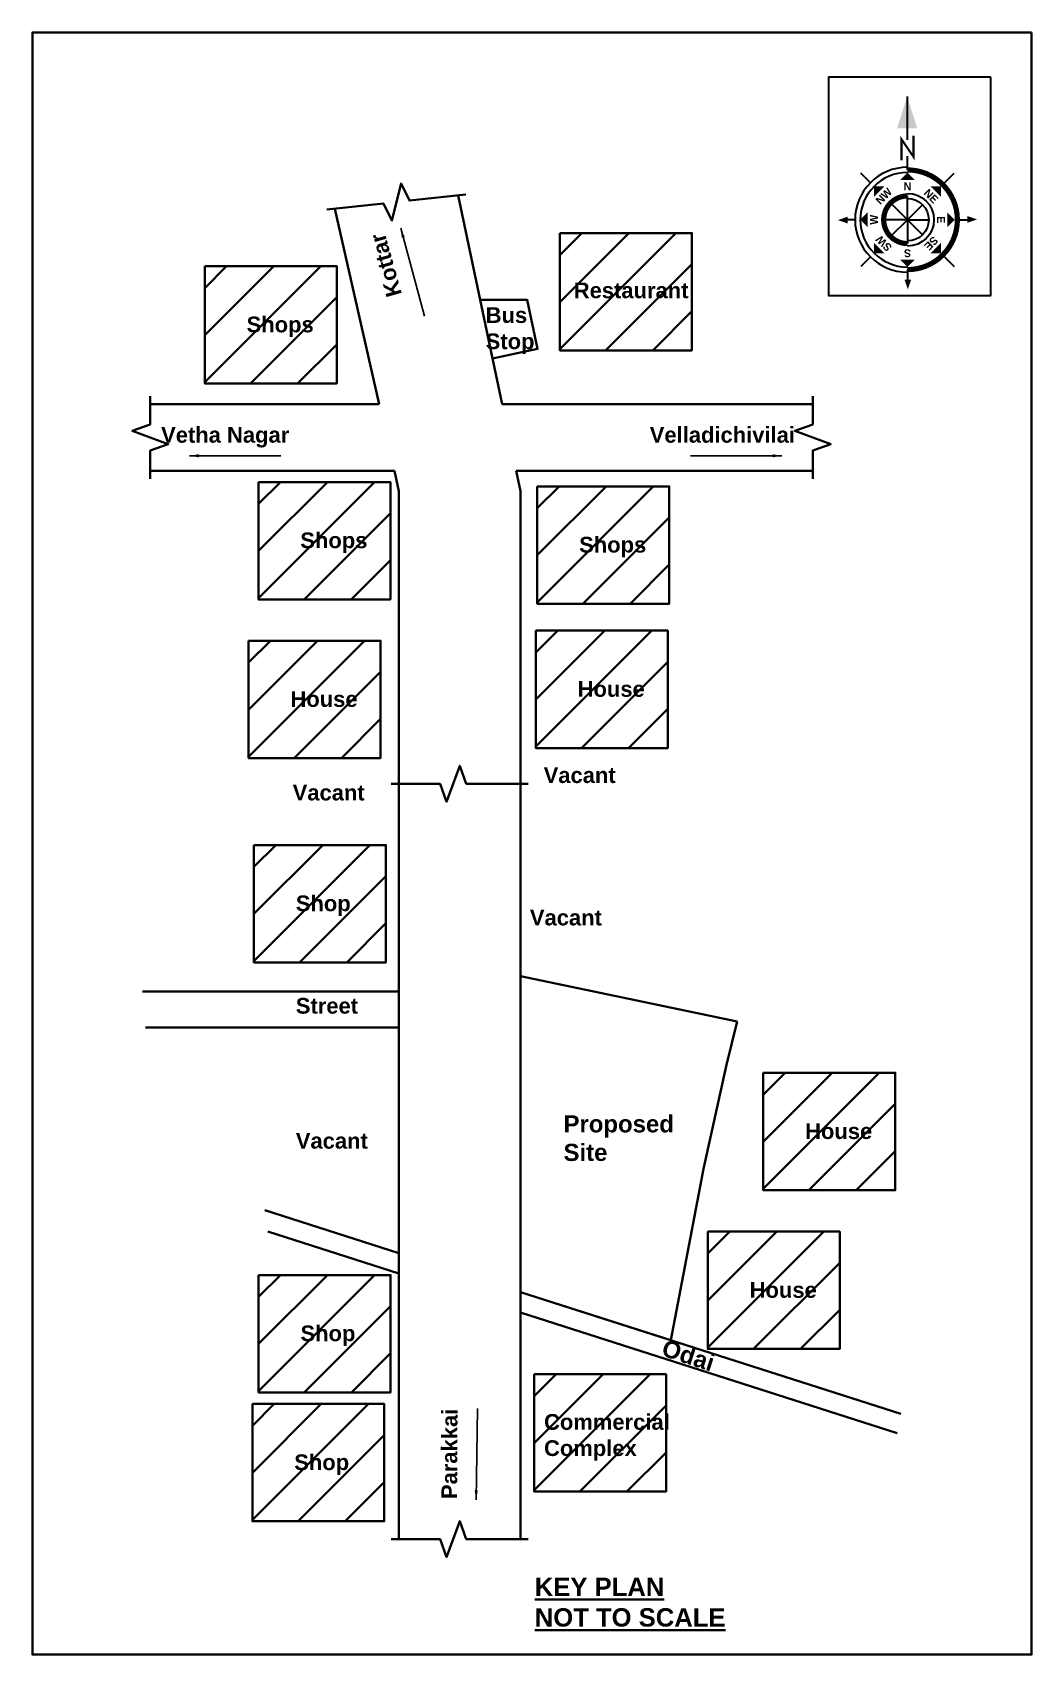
# Model space of a CAD drawing. Header units: metres. Extents: x 915 to 5569, y -1565 to 175.
# Drawn here: x 5521.53 to 5540.59, y -1480.12 to -1449.15 of the extents above; entities that cross this region are included whole.
import ezdxf
from ezdxf.enums import TextEntityAlignment as Align

# ---------------------------------------------------------------- set-up
doc = ezdxf.new("R2010")
doc.units = ezdxf.units.M
doc.header["$MEASUREMENT"] = 0
doc.layers.add('LOCATION_PLAN', color=7, linetype='Continuous', lineweight=0)
doc.styles.get("Standard").update_dxf_attribs({"font": 'times.ttf'})
doc.styles.add('STYLE11', font='bold')
doc.dimstyles.new('Copy of Standard', dxfattribs={"dimtxt": 0.25, "dimasz": 0.18, "dimexe": 0.1, "dimexo": 0.5, "dimgap": 0.09, "dimtad": 0, "dimtih": 1, "dimtoh": 1, "dimzin": 0, "dimdsep": 46, "dimtxsty": 'Standard', "dimblk": 'ARCHTICK', "dimcen": 0.09, "dimadec": 0, "dimazin": 0, "dimtfac": 1, "dimtofl": 0, "dimtmove": 0, "dimatfit": 3, "dimfxl": 0, "dimtolj": 1, "dimtzin": 0, "dimarcsym": 0})

# ---------------------------------------------------------------- blocks, each defined once
blk = doc.blocks.new('_ArchTick')
at = {"color": 0, "linetype": 'ByBlock', "const_width": 0.15}
blk.add_lwpolyline([(-0.5, -0.5), (0.5, 0.5)], dxfattribs=at)

msp = doc.modelspace()

# ---------------------------------------------------------------- hatches: boundary and pattern name
at = {"lineweight": 35}
h = msp.add_hatch(dxfattribs=at)
h.set_pattern_fill('ANSI31', color=256, scale=0.2)
h.set_pattern_definition([(45, (-21.88485, -3532.4198), (-0.449012806, 0.449012806), [])])
h.paths.add_polyline_path([(5534.1104, -1455.22529), (5534.1104, -1452.98544), (5531.59238, -1452.98544), (5531.59238, -1455.22529)])
h.paths.add_polyline_path([(5532.28626, -1454.4122), (5533.71709, -1454.4122), (5533.71709, -1453.79398), (5532.28626, -1453.79398)], flags=24)
h = msp.add_hatch(dxfattribs=at)
h.set_pattern_fill('ANSI31', color=256, scale=0.2)
h.set_pattern_definition([(45, (-28.6631, -3533.04976), (-0.449012806, 0.449012806), [])])
h.paths.add_polyline_path([(5527.33215, -1455.85524), (5527.33215, -1453.61538), (5524.81414, -1453.61538), (5524.81414, -1455.85524)])
h.paths.add_polyline_path([(5525.50801, -1455.04215), (5526.93884, -1455.04215), (5526.93884, -1454.42393), (5525.50801, -1454.42393)], flags=24)
h = msp.add_hatch(dxfattribs=at)
h.set_pattern_fill('ANSI31', color=256, scale=0.2)
h.set_pattern_definition([(45, (-27.63805, -3537.16987), (-0.449012806, 0.449012806), [])])
h.paths.add_polyline_path([(5528.35719, -1459.97535), (5528.35719, -1457.73549), (5525.83917, -1457.73549), (5525.83917, -1459.97535)])
h.paths.add_polyline_path([(5526.53305, -1459.16225), (5527.96388, -1459.16225), (5527.96388, -1458.54404), (5526.53305, -1458.54404)], flags=24)
h = msp.add_hatch(dxfattribs=at)
h.set_pattern_fill('ANSI31', color=256, scale=0.2)
h.set_pattern_definition([(45, (-22.318, -3537.2532), (-0.449012806, 0.449012806), [])])
h.paths.add_polyline_path([(5533.67727, -1460.05867), (5533.67727, -1457.81881), (5531.15925, -1457.81881), (5531.15925, -1460.05867)])
h.paths.add_polyline_path([(5531.85313, -1459.24557), (5533.28396, -1459.24557), (5533.28396, -1458.62736), (5531.85313, -1458.62736)], flags=24)
h = msp.add_hatch(dxfattribs=at)
h.set_pattern_fill('ANSI31', color=256, scale=0.2)
h.set_pattern_definition([(45, (-27.8261, -3540.1998), (-0.449012806, 0.449012806), [])])
h.paths.add_polyline_path([(5528.16917, -1463.00528), (5528.16917, -1460.76542), (5525.65116, -1460.76542), (5525.65116, -1463.00528)])
h.paths.add_polyline_path([(5526.34503, -1462.19218), (5527.77586, -1462.19218), (5527.77586, -1461.57397), (5526.34503, -1461.57397)], flags=24)
h = msp.add_hatch(dxfattribs=at)
h.set_pattern_fill('ANSI31', color=256, scale=0.2)
h.set_pattern_definition([(45, (-22.34635, -3540.0074), (-0.449012806, 0.449012806), [])])
h.paths.add_polyline_path([(5533.6489, -1462.81291), (5533.6489, -1460.57305), (5531.13088, -1460.57305), (5531.13088, -1462.81291)])
h.paths.add_polyline_path([(5531.82476, -1461.99981), (5533.25559, -1461.99981), (5533.25559, -1461.3816), (5531.82476, -1461.3816)], flags=24)
h = msp.add_hatch(dxfattribs=at)
h.set_pattern_fill('ANSI31', color=256, scale=0.2)
h.set_pattern_definition([(45, (-27.7244, -3544.0995), (-0.449012806, 0.449012806), [])])
h.paths.add_polyline_path([(5528.27084, -1466.90499), (5528.27084, -1464.66513), (5525.75283, -1464.66513), (5525.75283, -1466.90499)])
h.paths.add_polyline_path([(5526.4467, -1466.09189), (5527.87754, -1466.09189), (5527.87754, -1465.47368), (5526.4467, -1465.47368)], flags=24)
h = msp.add_hatch(dxfattribs=at)
h.set_pattern_fill('ANSI31', color=256, scale=0.2)
h.set_pattern_definition([(45, (-18.0059, -3548.4477), (-0.449012806, 0.449012806), [])])
h.paths.add_polyline_path([(5537.98933, -1471.25319), (5537.98933, -1469.01333), (5535.47131, -1469.01333), (5535.47131, -1471.25319)])
h.paths.add_polyline_path([(5536.16519, -1470.44009), (5537.59602, -1470.44009), (5537.59602, -1469.82188), (5536.16519, -1469.82188)], flags=24)
h = msp.add_hatch(dxfattribs=at)
h.set_pattern_fill('ANSI31', color=256, scale=0.2)
h.set_pattern_definition([(45, (-19.0642, -3551.4791), (-0.449012806, 0.449012806), [])])
h.paths.add_polyline_path([(5536.93107, -1474.28457), (5536.93107, -1472.04471), (5534.41305, -1472.04471), (5534.41305, -1474.28457)])
h.paths.add_polyline_path([(5535.10692, -1473.47148), (5536.53776, -1473.47148), (5536.53776, -1472.85326), (5535.10692, -1472.85326)], flags=24)
h = msp.add_hatch(dxfattribs=at)
h.set_pattern_fill('ANSI31', color=256, scale=0.2)
h.set_pattern_definition([(45, (-27.635, -3552.30706), (-0.449012806, 0.449012806), [])])
h.paths.add_polyline_path([(5528.36028, -1475.11254), (5528.36028, -1472.87268), (5525.84226, -1472.87268), (5525.84226, -1475.11254)])
h.paths.add_polyline_path([(5526.53614, -1474.29945), (5527.96697, -1474.29945), (5527.96697, -1473.68123), (5526.53614, -1473.68123)], flags=24)
h = msp.add_hatch(dxfattribs=at)
h.set_pattern_fill('ANSI31', color=256, scale=0.2)
h.set_pattern_definition([(45, (-22.3766, -3554.202), (-0.449012806, 0.449012806), [])])
h.paths.add_polyline_path([(5533.61864, -1477.00748), (5533.61864, -1474.76762), (5531.10062, -1474.76762), (5531.10062, -1477.00748)])
h.paths.add_polyline_path([(5531.7945, -1476.19438), (5533.22533, -1476.19438), (5533.22533, -1475.57617), (5531.7945, -1475.57617)], flags=24)
h = msp.add_hatch(dxfattribs=at)
h.set_pattern_fill('ANSI31', color=256, scale=0.2)
h.set_pattern_definition([(45, (-27.7544, -3554.7678), (-0.449012806, 0.449012806), [])])
h.paths.add_polyline_path([(5528.24088, -1477.57328), (5528.24088, -1475.33343), (5525.72286, -1475.33343), (5525.72286, -1477.57328)])
h.paths.add_polyline_path([(5526.41674, -1476.76019), (5527.84757, -1476.76019), (5527.84757, -1476.14198), (5526.41674, -1476.14198)], flags=24)

# ---------------------------------------------------------------- linework, layer by layer
at = {"lineweight": 30}
for p, q in [((5538.22426, -1451.20662), (5538.22426, -1450.37492)), ((5538.22426, -1451.77825), (5538.22426, -1451.51376)), ((5537.51623, -1452.02182), (5537.33523, -1451.84082)), ((5538.89714, -1452.05697), (5539.11329, -1451.84082)), ((5538.22426, -1452.72985), (5537.90289, -1452.40848)), ((5538.22426, -1452.72985), (5538.22426, -1452.27537)), ((5538.22426, -1452.72985), (5538.51047, -1452.44363)), ((5537.22295, -1452.72985), (5537.07603, -1452.72985)), ((5538.22426, -1452.72985), (5537.76978, -1452.72985)), ((5538.22426, -1452.72985), (5537.90289, -1453.05121)), ((5538.22426, -1452.72985), (5538.62903, -1452.72985)), ((5538.22426, -1452.72985), (5538.51047, -1453.01606)), ((5538.22426, -1452.72985), (5538.22426, -1453.18433)), ((5539.17586, -1452.72985), (5539.37249, -1452.72985)), ((5538.89714, -1453.40273), (5539.11329, -1453.61888)), ((5537.51623, -1453.43788), (5537.33523, -1453.61888)), ((5538.22426, -1453.68145), (5538.22426, -1453.87808))]:
    msp.add_line(p, q, dxfattribs=at)
at = {"linetype": 'ByBlock', "lineweight": 35}
for p, q in [((5530.48857, -1456.24911), (5529.64858, -1452.26541)), ((5528.14359, -1456.24911), (5527.29649, -1452.51813)), ((5528.14359, -1456.24911), (5523.77549, -1456.24911)), ((5536.41638, -1456.24911), (5530.48857, -1456.24911)), ((5528.43306, -1457.52406), (5523.77549, -1457.52406)), ((5528.52008, -1457.90733), (5528.43306, -1457.52406)), ((5530.83822, -1457.90733), (5530.7574, -1457.52406)), ((5536.41638, -1457.52406), (5530.7574, -1457.52406)), ((5528.52008, -1477.91459), (5528.52008, -1457.90733)), ((5530.83822, -1477.91459), (5530.83822, -1457.90733)), ((5528.52008, -1467.462), (5523.62567, -1467.462)), ((5528.52008, -1468.14815), (5523.68273, -1468.14815)), ((5525.95848, -1471.63335), (5528.52008, -1472.45453)), ((5526.01756, -1472.04398), (5528.52008, -1472.84622)), ((5530.83822, -1473.19766), (5538.09981, -1475.52552)), ((5530.83822, -1473.58935), (5538.02881, -1475.89445))]:
    msp.add_line(p, q, dxfattribs=at)
at = {"linetype": 'Continuous', "lineweight": 30}
msp.add_lwpolyline([(5539.81268, -1450.00833), (5536.7192, -1450.00833), (5536.7192, -1454.1745), (5539.81268, -1454.1745)], close=True, dxfattribs=at)
at = {"lineweight": 30, "const_width": 0.03977}
msp.add_lwpolyline([(5538.10924, -1451.59583), (5538.10924, -1451.19205), (5538.33914, -1451.53075), (5538.33914, -1451.12756)], dxfattribs=at)
at = {"lineweight": 30}
for points in [[(5538.22426, -1451.72854, 1), (5538.22426, -1453.73116, 1)], [(5538.22426, -1451.82796, 1), (5538.22426, -1453.63173, 1)], [(5538.22426, -1452.22566, -1), (5538.22426, -1453.23404, -1)], [(5538.22426, -1452.32508, -1), (5538.22426, -1453.13462, -1)]]:
    msp.add_lwpolyline(points, format="xyb", dxfattribs=at)
at = {"lineweight": 30, "const_width": 0.09942}
for points in [[(5538.22426, -1451.77825, -1), (5538.22426, -1453.68145, 1)], [(5538.22426, -1452.27537, 1), (5538.22426, -1453.18433, 1)]]:
    msp.add_lwpolyline(points, format="xyb", dxfattribs=at)
at = {"linetype": 'Continuous', "lineweight": 35}
for points in [[(5527.14735, -1452.53416), (5528.22396, -1452.41848), (5528.38494, -1452.74659), (5528.56013, -1452.03695), (5528.7211, -1452.36506), (5529.79772, -1452.24939)], [(5523.77549, -1456.09911), (5523.77549, -1456.63658), (5523.43205, -1456.76158), (5524.11892, -1457.01158), (5523.77549, -1457.13658), (5523.77549, -1457.67406)], [(5536.41638, -1456.09911), (5536.41638, -1456.63658), (5536.07294, -1456.76158), (5536.75981, -1457.01158), (5536.41638, -1457.13658), (5536.41638, -1457.67406)], [(5528.37008, -1463.49671), (5529.30548, -1463.49671), (5529.43048, -1463.84015), (5529.68048, -1463.15328), (5529.80548, -1463.49671), (5530.98822, -1463.49671)], [(5528.37008, -1477.91459), (5529.30548, -1477.91459), (5529.43048, -1478.25803), (5529.68048, -1477.57116), (5529.80548, -1477.91459), (5530.98822, -1477.91459)]]:
    msp.add_lwpolyline(points, dxfattribs=at)
at = {"lineweight": 35}
for points in [[(5531.59238, -1452.98544), (5534.1104, -1452.98544), (5534.1104, -1455.22529), (5531.59238, -1455.22529)], [(5524.81414, -1453.61538), (5527.33215, -1453.61538), (5527.33215, -1455.85524), (5524.81414, -1455.85524)], [(5525.83917, -1457.73549), (5528.35719, -1457.73549), (5528.35719, -1459.97535), (5525.83917, -1459.97535)], [(5531.15925, -1457.81881), (5533.67727, -1457.81881), (5533.67727, -1460.05867), (5531.15925, -1460.05867)], [(5525.65116, -1460.76542), (5528.16917, -1460.76542), (5528.16917, -1463.00528), (5525.65116, -1463.00528)], [(5531.13088, -1460.57305), (5533.6489, -1460.57305), (5533.6489, -1462.81291), (5531.13088, -1462.81291)], [(5525.75283, -1464.66513), (5528.27084, -1464.66513), (5528.27084, -1466.90499), (5525.75283, -1466.90499)], [(5534.97728, -1468.03442), (5534.7681, -1468.85871), (5534.33479, -1470.84817), (5534.29097, -1471.04935), (5534.00019, -1472.58372), (5533.7094, -1474.11808), (5530.83822, -1473.19766), (5530.83822, -1467.16743)], [(5535.47131, -1469.01333), (5537.98933, -1469.01333), (5537.98933, -1471.25319), (5535.47131, -1471.25319)], [(5534.41305, -1472.04471), (5536.93107, -1472.04471), (5536.93107, -1474.28457), (5534.41305, -1474.28457)], [(5525.84226, -1472.87268), (5528.36028, -1472.87268), (5528.36028, -1475.11254), (5525.84226, -1475.11254)], [(5531.10062, -1474.76762), (5533.61864, -1474.76762), (5533.61864, -1477.00748), (5531.10062, -1477.00748)], [(5525.72286, -1475.33343), (5528.24088, -1475.33343), (5528.24088, -1477.57328), (5525.72286, -1477.57328)]]:
    msp.add_lwpolyline(points, close=True, dxfattribs=at)
at = {"linetype": 'ByBlock', "lineweight": 35}
msp.add_lwpolyline([(5530.06857, -1454.25726), (5530.96468, -1454.25726), (5531.16425, -1455.19661), (5530.30485, -1455.37783)], close=True, dxfattribs=at)
at = {"lineweight": 30}
for points in [[(5538.0254, -1450.98761), (5538.21784, -1450.37529), (5538.41029, -1450.98761)], [(5538.22426, -1451.82796), (5538.08365, -1451.96857), (5538.36486, -1451.96857)], [(5537.58653, -1452.09212), (5537.58653, -1452.29097), (5537.78538, -1452.09212)], [(5538.86199, -1452.09212), (5538.66314, -1452.09212), (5538.86199, -1452.29097)], [(5537.08159, -1452.80041), (5536.89684, -1452.73626), (5537.08159, -1452.67212)], [(5537.32237, -1452.72985), (5537.46298, -1452.87045), (5537.46298, -1452.58924)], [(5539.12614, -1452.72985), (5538.98554, -1452.58924), (5538.98554, -1452.87045)], [(5539.36693, -1452.65929), (5539.55168, -1452.72343), (5539.36693, -1452.78758)], [(5537.58653, -1453.36758), (5537.78538, -1453.36758), (5537.58653, -1453.16873)], [(5538.86199, -1453.36758), (5538.86199, -1453.16873), (5538.66314, -1453.36758)], [(5538.22426, -1453.63173), (5538.36486, -1453.49113), (5538.08365, -1453.49113)], [(5538.29482, -1453.87252), (5538.23067, -1454.05726), (5538.16653, -1453.87252)]]:
    msp.add_solid(points, dxfattribs=at)
at = {"layer": 'LOCATION_PLAN', "lineweight": 35}
msp.add_lwpolyline([(5540.59135, -1449.15427), (5540.59135, -1480.11735), (5521.52718, -1480.11735), (5521.52718, -1449.15427)], close=True, dxfattribs=at)

# ---------------------------------------------------------------- texts
at = {"lineweight": 30, "style": 'STYLE11'}
for s, height, rotation, p in [('NW', 0.150108, 45, (5537.77249, -1452.27808)), ('NE', 0.150108, 315, (5538.67603, -1452.27808)), ('W', 0.15011, 90, (5537.58536, -1452.72985)), ('E', 0.15011, 270, (5538.86316, -1452.72985)), ('SW', 0.150108, 135, (5537.77249, -1453.18162)), ('SE', 0.150108, 225, (5538.67603, -1453.18162)), ('S', 0.15011, 180, (5538.22426, -1453.36875))]:
    msp.add_text(s, height=height, rotation=rotation, dxfattribs=at).set_placement(p, align=Align.MIDDLE)
msp.add_text('N', height=0.15011, dxfattribs=at).set_placement((5538.22426, -1452.09095), align=Align.MIDDLE)
at = {"lineweight": 35, "attachment_point": 1}
for s, width, gutter_width, heights, insert, char_height, rotation in [('{\\fArial|b1|i0|c0|p34;Kottar}', 5.5890103, 0.625, [2.70573], (5528.28984, -1454.2319), 0.3, 105.583804), ('{\\fArial|b1|i0|c0|p34;Odai}', 6.0880484, 0.68081, [2.94732], (5533.61051, -1474.09227), 0.3267868, 341.921494), ('{\\fArial|b1|i0|c0|p34;Parakkai}', 5.5890103, 0.625, [2.70573], (5529.33029, -1477.14766), 0.3, 89.725209)]:
    msp.add_mtext_dynamic_manual_height_columns(s, width=width, gutter_width=gutter_width, heights=heights, dxfattribs=dict(at, insert=insert, char_height=char_height, rotation=rotation))
for s, width, gutter_width, heights, insert, char_height in [('{\\fArial|b1|i0|c0|p34;Restaurant}', 5.5890103, 0.625, [2.70573], (5531.85627, -1453.92739), 0.3), ('{\\fArial|b1|i0|c0|p34;Shops}', 5.5890103, 0.625, [2.70573], (5525.61371, -1454.57833), 0.3), ('{\\fArial|b1|i0|c0|p34;Bus \\PStop}', 5.5890103, 0.625, [2.70573], (5530.17572, -1454.39969), 0.3), ('{\\fArial|b1|i0|c0|p34;Vetha Nagar}', 5.5890103, 0.625, [2.70573], (5523.9817, -1456.68533), 0.3), ('{\\fArial|b1|i0|c0|p34;Velladichivilai}', 5.5890103, 0.625, [2.70573], (5533.30583, -1456.68533), 0.3), ('{\\fArial|b1|i0|c0|p34;Shops}', 5.5890103, 0.625, [2.70573], (5526.63875, -1458.69844), 0.3), ('{\\fArial|b1|i0|c0|p34;Shops}', 5.5890103, 0.625, [2.70573], (5531.95882, -1458.78176), 0.3), ('{\\fArial|b1|i0|c0|p34;House}', 5.5890103, 0.625, [2.70573], (5526.45073, -1461.72837), 0.3), ('{\\fArial|b1|i0|c0|p34;House}', 5.5890103, 0.625, [2.70573], (5531.93045, -1461.536), 0.3), ('{\\fArial|b1|i0|c0|p34;Vacant}', 5.5890103, 0.625, [2.70573], (5531.28196, -1463.18152), 0.3), ('{\\fArial|b1|i0|c0|p34;Vacant}', 5.5890103, 0.625, [2.70573], (5526.49268, -1463.51365), 0.3), ('{\\fArial|b1|i0|c0|p34;Shop}', 5.5890103, 0.625, [2.70573], (5526.5524, -1465.62808), 0.3), ('{\\fArial|b1|i0|c0|p34;Vacant}', 5.5890103, 0.625, [2.70573], (5531.01844, -1465.89942), 0.3), ('{\\fArial|b1|i0|c0|p34;Street}', 5.5890103, 0.625, [2.70573], (5526.5524, -1467.58364), 0.3), ('{\\fArial|b1|i0|c0|p34;Proposed\\PSite}', 6.0880484, 0.68081, [2.94732], (5531.66129, -1469.8237), 0.3267868), ('{\\fArial|b1|i0|c0|p34;House}', 5.5890103, 0.625, [2.70573], (5536.27088, -1469.97628), 0.3), ('{\\fArial|b1|i0|c0|p34;Vacant}', 5.5890103, 0.625, [2.70573], (5526.55232, -1470.1607), 0.3), ('{\\fArial|b1|i0|c0|p34;House}', 5.5890103, 0.625, [2.70573], (5535.21262, -1473.00766), 0.3), ('{\\fArial|b1|i0|c0|p34;Shop}', 5.5890103, 0.625, [2.70573], (5526.64183, -1473.83563), 0.3), ('{\\fArial|b1|i0|c0|p34;Commercial\\PComplex}', 5.5890103, 0.625, [2.70573], (5531.28924, -1475.52707), 0.3), ('{\\fArial|b1|i0|c0|p34;Shop}', 5.5890103, 0.625, [2.70573], (5526.52243, -1476.29637), 0.3), ('{\\fArial|b1|i0|c0|p34;\\LKEY PLAN\\PNOT TO SCALE }', 5.5890103, 0.625, [2.70573], (5531.11236, -1478.64925), 0.35)]:
    msp.add_mtext_dynamic_manual_height_columns(s, width=width, gutter_width=gutter_width, heights=heights, dxfattribs=dict(at, insert=insert, char_height=char_height))

# ---------------------------------------------------------------- leaders
at = {"linetype": 'ByBlock', "lineweight": 35}
for points in [[(5528.55448, -1452.88869), (5529.00866, -1454.57266)], [(5524.522, -1457.23513), (5526.26614, -1457.23513)], [(5535.82899, -1457.23513), (5534.08485, -1457.23513)], [(5529.99255, -1477.16435), (5530.01954, -1475.42042)]]:
    msp.add_leader(points, dimstyle='Copy of Standard', override={"dimgap": 0.09, "dimtad": 0, "dimfxl": 0.18, "dimarcsym": 2}, dxfattribs=at)

doc.saveas('drawing.dxf')
